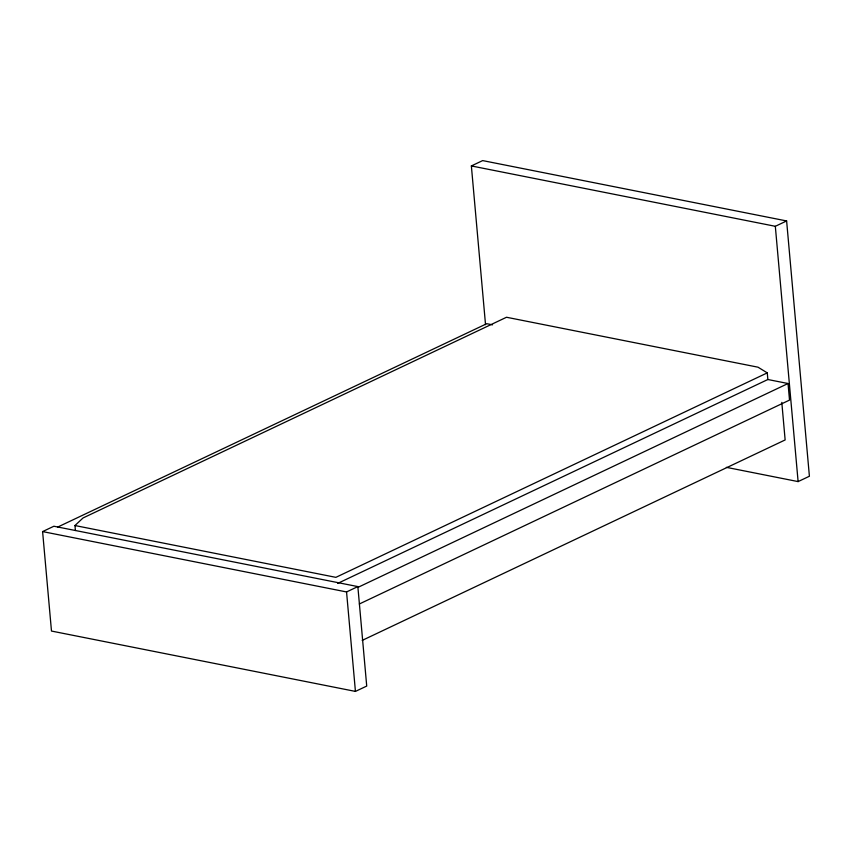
<?xml version="1.0" encoding="UTF-8"?>
<svg xmlns="http://www.w3.org/2000/svg" width="852" height="852" viewBox="0 0 852 852"><rect width="100%" height="100%" fill="white"/><g stroke="black" fill="none" stroke-linecap="round" stroke-linejoin="round"><path stroke-width="1.28" d="M75.413 530.508L74.965 525.535L83.038 517.963L506.514 317.253L758.014 367.191L767.269 372.878L767.854 379.513L337.68 583.407M485.533 324.676L471.369 165.938L482.658 160.591L786.62 220.945L809.4 476.236L798.111 481.593L726.362 467.343M42.6 531.584L53.889 526.238L357.851 586.591L366.722 686.062L355.433 691.409L51.482 631.055L42.6 531.584L346.551 591.948L357.851 586.591M57.787 527.026L486.769 323.696L492.531 324.846M471.369 165.938L775.32 226.302L786.62 220.945M767.269 372.878L335.88 577.347L74.965 525.535M357.851 587.411L788.036 383.517L789.516 400.099L359.331 603.993M362.164 640.416L785.139 439.941L781.795 402.378M767.854 379.513L788.036 383.517M775.32 226.302L798.111 481.593M346.551 591.948L355.433 691.409"/></g></svg>
